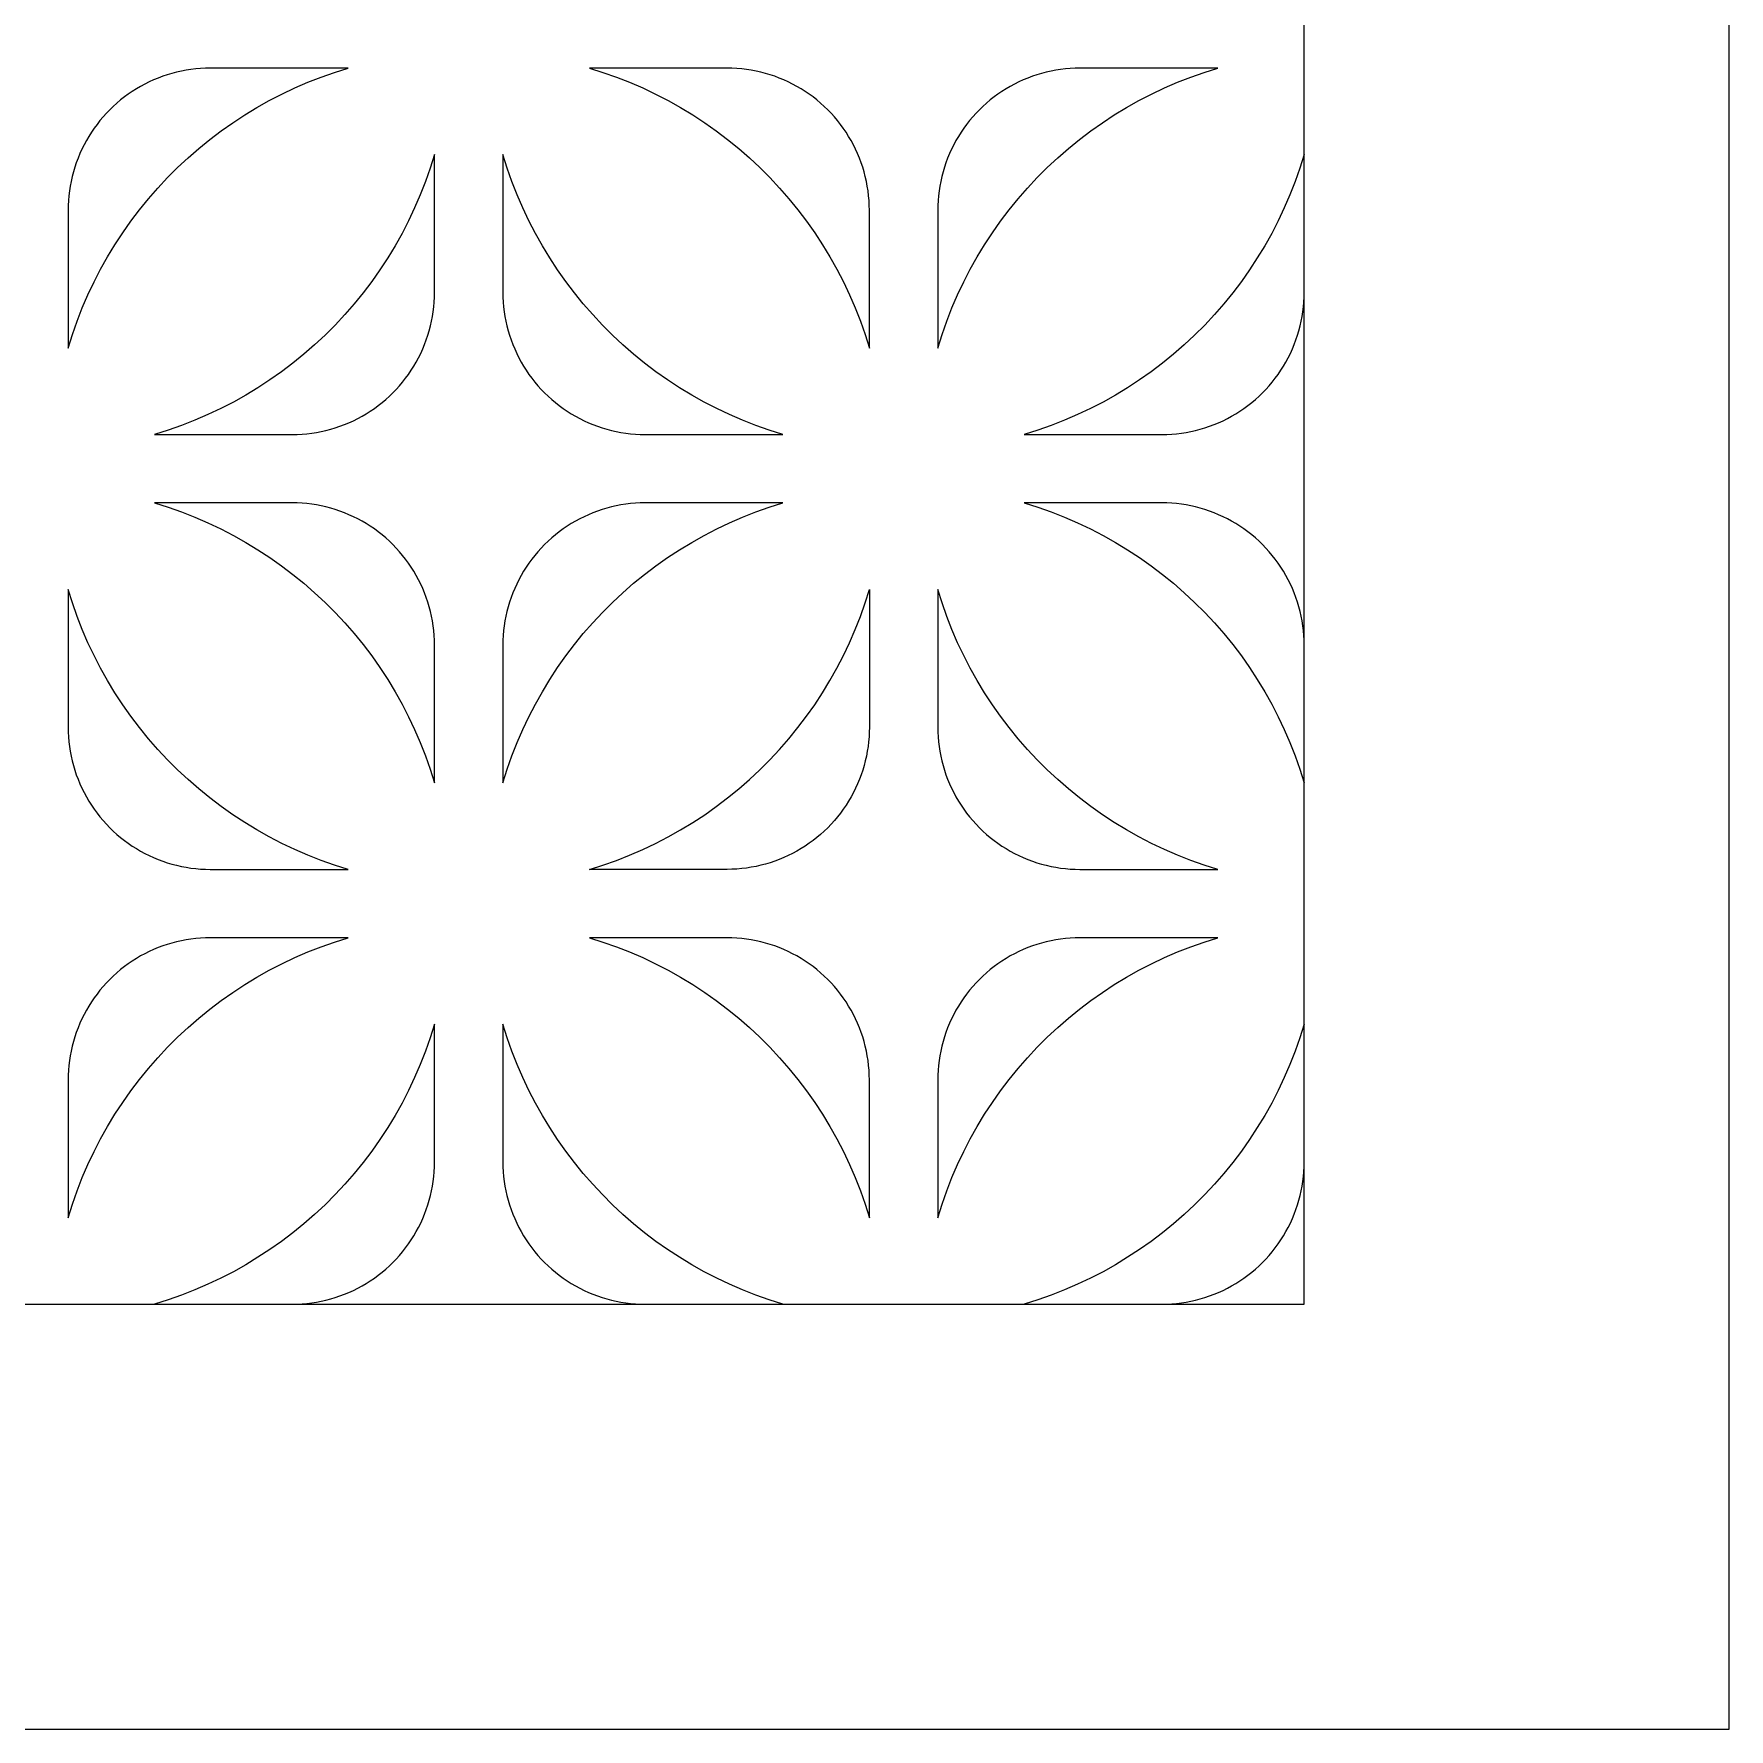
# Model space of a CAD drawing. Header units: millimetres. Extents: x 16455 to 19688, y 4050 to 7284.
# Drawn here: x 18890 to 19688, y 4050 to 4848 of the extents above; entities that cross this region are included whole.
import ezdxf

# ---------------------------------------------------------------- set-up
doc = ezdxf.new("R2010")
doc.units = ezdxf.units.MM
doc.layers.get('0').update_dxf_attribs({"color": 1, "true_color": 0xff0000})

msp = doc.modelspace()

# ---------------------------------------------------------------- linework, layer by layer
for points in [[(16454.58, 4050.49), (19687.77, 4050.49), (19687.77, 7283.68), (16454.58, 7283.68)], [(16654.58, 4250.49), (19487.77, 4250.49), (19487.77, 7083.68), (16654.58, 7083.68)]]:
    msp.add_lwpolyline(points, close=True)
for points in [[(18972.89, 4832.32), (18970.6, 4832.28), (18968.32, 4832.16), (18966.04, 4831.97), (18963.77, 4831.7), (18961.51, 4831.35), (18959.27, 4830.92), (18957.04, 4830.42), (18954.83, 4829.84), (18952.64, 4829.18), (18950.47, 4828.45), (18948.33, 4827.65), (18946.22, 4826.78), (18944.14, 4825.83), (18942.09, 4824.81), (18940.08, 4823.73), (18938.1, 4822.57), (18936.17, 4821.35), (18934.28, 4820.07), (18932.44, 4818.72), (18930.64, 4817.3), (18928.89, 4815.83), (18927.19, 4814.3), (18925.55, 4812.71), (18923.96, 4811.07), (18922.43, 4809.37), (18920.96, 4807.62), (18919.55, 4805.82), (18918.2, 4803.98), (18916.91, 4802.09), (18915.69, 4800.16), (18914.53, 4798.18), (18913.45, 4796.17), (18912.43, 4794.12), (18911.48, 4792.04), (18910.61, 4789.93), (18909.81, 4787.79), (18909.08, 4785.62), (18908.42, 4783.43), (18907.85, 4781.22), (18907.34, 4778.99), (18906.92, 4776.75), (18906.57, 4774.49), (18906.29, 4772.22), (18906.1, 4769.94), (18905.98, 4767.66), (18905.94, 4765.37)], [(18905.94, 4700.55), (18907.96, 4706.93), (18910.19, 4713.25), (18912.64, 4719.48), (18915.3, 4725.63), (18918.17, 4731.68), (18921.24, 4737.63), (18924.52, 4743.47), (18927.99, 4749.2), (18931.66, 4754.8), (18935.52, 4760.28), (18939.57, 4765.62), (18943.79, 4770.81), (18948.19, 4775.86), (18952.76, 4780.76), (18957.5, 4785.5), (18962.4, 4790.07), (18967.45, 4794.47), (18972.64, 4798.69), (18977.98, 4802.74), (18983.46, 4806.6), (18989.06, 4810.27), (18994.79, 4813.74), (19000.63, 4817.02), (19006.58, 4820.09), (19012.63, 4822.96), (19018.78, 4825.62), (19025.01, 4828.07), (19031.33, 4830.3), (19037.72, 4832.32)], [(19037.72, 4832.32), (18972.89, 4832.32)], [(19216.15, 4832.32), (19151.32, 4832.32)], [(19151.32, 4832.32), (19157.71, 4830.3), (19164.03, 4828.07), (19170.26, 4825.62), (19176.41, 4822.96), (19182.46, 4820.09), (19188.41, 4817.02), (19194.25, 4813.74), (19199.98, 4810.27), (19205.58, 4806.6), (19211.06, 4802.74), (19216.4, 4798.69), (19221.59, 4794.47), (19226.64, 4790.07), (19231.54, 4785.5), (19236.28, 4780.76), (19240.85, 4775.86), (19245.25, 4770.81), (19249.47, 4765.62), (19253.52, 4760.28), (19257.38, 4754.8), (19261.05, 4749.2), (19264.52, 4743.47), (19267.8, 4737.63), (19270.87, 4731.68), (19273.74, 4725.63), (19276.4, 4719.48), (19278.85, 4713.25), (19281.08, 4706.93), (19283.1, 4700.55)], [(19283.1, 4765.37), (19283.06, 4767.66), (19282.94, 4769.94), (19282.75, 4772.22), (19282.47, 4774.49), (19282.12, 4776.75), (19281.7, 4778.99), (19281.19, 4781.22), (19280.62, 4783.43), (19279.96, 4785.62), (19279.23, 4787.79), (19278.43, 4789.93), (19277.56, 4792.04), (19276.61, 4794.12), (19275.59, 4796.17), (19274.51, 4798.18), (19273.35, 4800.16), (19272.13, 4802.09), (19270.84, 4803.98), (19269.5, 4805.82), (19268.08, 4807.62), (19266.61, 4809.37), (19265.08, 4811.07), (19263.49, 4812.71), (19261.85, 4814.3), (19260.15, 4815.83), (19258.4, 4817.3), (19256.6, 4818.72), (19254.76, 4820.07), (19252.87, 4821.35), (19250.94, 4822.57), (19248.96, 4823.73), (19246.95, 4824.81), (19244.9, 4825.83), (19242.82, 4826.78), (19240.71, 4827.65), (19238.57, 4828.45), (19236.4, 4829.18), (19234.21, 4829.84), (19232, 4830.42), (19229.77, 4830.92), (19227.53, 4831.35), (19225.27, 4831.7), (19223, 4831.97), (19220.72, 4832.16), (19218.44, 4832.28), (19216.15, 4832.32)], [(19382.23, 4832.32), (19379.94, 4832.28), (19377.66, 4832.16), (19375.38, 4831.97), (19373.11, 4831.7), (19370.85, 4831.35), (19368.61, 4830.92), (19366.38, 4830.42), (19364.17, 4829.84), (19361.98, 4829.18), (19359.81, 4828.45), (19357.67, 4827.65), (19355.56, 4826.78), (19353.47, 4825.83), (19351.43, 4824.81), (19349.42, 4823.73), (19347.44, 4822.57), (19345.51, 4821.35), (19343.62, 4820.07), (19341.78, 4818.72), (19339.98, 4817.3), (19338.23, 4815.83), (19336.53, 4814.3), (19334.89, 4812.71), (19333.3, 4811.07), (19331.77, 4809.37), (19330.3, 4807.62), (19328.88, 4805.82), (19327.53, 4803.98), (19326.25, 4802.09), (19325.03, 4800.16), (19323.87, 4798.18), (19322.79, 4796.17), (19321.77, 4794.12), (19320.82, 4792.04), (19319.95, 4789.93), (19319.15, 4787.79), (19318.42, 4785.62), (19317.76, 4783.43), (19317.18, 4781.22), (19316.68, 4778.99), (19316.25, 4776.75), (19315.9, 4774.49), (19315.63, 4772.22), (19315.44, 4769.94), (19315.32, 4767.66), (19315.28, 4765.37)], [(19315.28, 4700.55), (19317.3, 4706.93), (19319.53, 4713.25), (19321.98, 4719.48), (19324.64, 4725.63), (19327.51, 4731.68), (19330.58, 4737.63), (19333.86, 4743.47), (19337.33, 4749.2), (19341, 4754.8), (19344.86, 4760.28), (19348.91, 4765.62), (19353.13, 4770.81), (19357.53, 4775.86), (19362.1, 4780.76), (19366.84, 4785.5), (19371.74, 4790.07), (19376.79, 4794.47), (19381.98, 4798.69), (19387.32, 4802.74), (19392.8, 4806.6), (19398.4, 4810.27), (19404.13, 4813.74), (19409.97, 4817.02), (19415.92, 4820.09), (19421.97, 4822.96), (19428.12, 4825.62), (19434.35, 4828.07), (19440.67, 4830.3), (19447.05, 4832.32)], [(19447.05, 4832.32), (19382.23, 4832.32)], [(19078.43, 4791.61), (19076.41, 4785.22), (19074.18, 4778.9), (19071.73, 4772.67), (19069.07, 4766.52), (19066.2, 4760.47), (19063.13, 4754.52), (19059.85, 4748.68), (19056.38, 4742.95), (19052.71, 4737.35), (19048.85, 4731.87), (19044.8, 4726.53), (19040.58, 4721.34), (19036.18, 4716.29), (19031.61, 4711.39), (19026.87, 4706.65), (19021.97, 4702.08), (19016.92, 4697.68), (19011.73, 4693.46), (19006.39, 4689.41), (19000.91, 4685.55), (18995.31, 4681.88), (18989.58, 4678.41), (18983.74, 4675.13), (18977.79, 4672.06), (18971.74, 4669.19), (18965.59, 4666.53), (18959.36, 4664.08), (18953.04, 4661.85), (18946.66, 4659.83)], [(19078.43, 4726.78), (19078.43, 4791.61)], [(19242.38, 4659.83), (19236, 4661.85), (19229.68, 4664.08), (19223.45, 4666.53), (19217.3, 4669.19), (19211.25, 4672.06), (19205.3, 4675.13), (19199.46, 4678.41), (19193.73, 4681.88), (19188.13, 4685.55), (19182.65, 4689.41), (19177.31, 4693.46), (19172.12, 4697.68), (19167.07, 4702.08), (19162.17, 4706.65), (19157.43, 4711.39), (19152.86, 4716.29), (19148.46, 4721.34), (19144.24, 4726.53), (19140.19, 4731.87), (19136.33, 4737.35), (19132.66, 4742.95), (19129.19, 4748.68), (19125.91, 4754.52), (19122.84, 4760.47), (19119.97, 4766.52), (19117.31, 4772.67), (19114.86, 4778.9), (19112.63, 4785.22), (19110.61, 4791.61)], [(19110.61, 4791.61), (19110.61, 4726.78)], [(19487.77, 4791.61), (19485.75, 4785.22), (19483.52, 4778.9), (19481.07, 4772.67), (19478.41, 4766.52), (19475.54, 4760.47), (19472.47, 4754.52), (19469.19, 4748.68), (19465.71, 4742.95), (19462.05, 4737.35), (19458.19, 4731.87), (19454.14, 4726.53), (19449.92, 4721.34), (19445.52, 4716.29), (19440.94, 4711.39), (19436.21, 4706.65), (19431.31, 4702.08), (19426.26, 4697.68), (19421.07, 4693.46), (19415.73, 4689.41), (19410.25, 4685.55), (19404.65, 4681.88), (19398.92, 4678.41), (19393.08, 4675.13), (19387.13, 4672.06), (19381.08, 4669.19), (19374.93, 4666.53), (19368.7, 4664.08), (19362.38, 4661.85), (19355.99, 4659.83)], [(19487.77, 4726.78), (19487.77, 4791.61)], [(18905.94, 4765.37), (18905.94, 4700.55)], [(19283.1, 4700.55), (19283.1, 4765.37)], [(19315.28, 4765.37), (19315.28, 4700.55)], [(19011.48, 4659.83), (19013.77, 4659.87), (19016.05, 4659.99), (19018.33, 4660.18), (19020.6, 4660.46), (19022.86, 4660.81), (19025.1, 4661.23), (19027.33, 4661.74), (19029.54, 4662.31), (19031.73, 4662.97), (19033.9, 4663.7), (19036.04, 4664.5), (19038.15, 4665.37), (19040.23, 4666.32), (19042.28, 4667.34), (19044.29, 4668.42), (19046.27, 4669.58), (19048.2, 4670.8), (19050.09, 4672.08), (19051.93, 4673.43), (19053.73, 4674.85), (19055.48, 4676.32), (19057.18, 4677.85), (19058.82, 4679.44), (19060.41, 4681.08), (19061.94, 4682.78), (19063.41, 4684.53), (19064.83, 4686.33), (19066.18, 4688.17), (19067.46, 4690.06), (19068.68, 4691.99), (19069.84, 4693.97), (19070.92, 4695.98), (19071.94, 4698.03), (19072.89, 4700.11), (19073.76, 4702.22), (19074.56, 4704.36), (19075.29, 4706.53), (19075.95, 4708.72), (19076.53, 4710.93), (19077.03, 4713.16), (19077.46, 4715.4), (19077.81, 4717.66), (19078.08, 4719.93), (19078.27, 4722.21), (19078.39, 4724.49), (19078.43, 4726.78)], [(19110.61, 4726.78), (19110.65, 4724.49), (19110.77, 4722.21), (19110.96, 4719.93), (19111.23, 4717.66), (19111.58, 4715.4), (19112.01, 4713.16), (19112.51, 4710.93), (19113.09, 4708.72), (19113.75, 4706.53), (19114.48, 4704.36), (19115.28, 4702.22), (19116.15, 4700.11), (19117.1, 4698.03), (19118.12, 4695.98), (19119.2, 4693.97), (19120.36, 4691.99), (19121.58, 4690.06), (19122.86, 4688.17), (19124.21, 4686.33), (19125.63, 4684.53), (19127.1, 4682.78), (19128.63, 4681.08), (19130.22, 4679.44), (19131.86, 4677.85), (19133.56, 4676.32), (19135.31, 4674.85), (19137.11, 4673.43), (19138.95, 4672.08), (19140.84, 4670.8), (19142.77, 4669.58), (19144.75, 4668.42), (19146.76, 4667.34), (19148.81, 4666.32), (19150.89, 4665.37), (19153, 4664.5), (19155.14, 4663.7), (19157.31, 4662.97), (19159.5, 4662.31), (19161.71, 4661.74), (19163.94, 4661.23), (19166.18, 4660.81), (19168.44, 4660.46), (19170.71, 4660.18), (19172.99, 4659.99), (19175.27, 4659.87), (19177.56, 4659.83)], [(19420.82, 4659.83), (19423.11, 4659.87), (19425.39, 4659.99), (19427.67, 4660.18), (19429.94, 4660.46), (19432.2, 4660.81), (19434.44, 4661.23), (19436.67, 4661.74), (19438.88, 4662.31), (19441.07, 4662.97), (19443.24, 4663.7), (19445.38, 4664.5), (19447.49, 4665.37), (19449.57, 4666.32), (19451.62, 4667.34), (19453.63, 4668.42), (19455.61, 4669.58), (19457.54, 4670.8), (19459.43, 4672.08), (19461.27, 4673.43), (19463.07, 4674.85), (19464.82, 4676.32), (19466.52, 4677.85), (19468.16, 4679.44), (19469.75, 4681.08), (19471.28, 4682.78), (19472.75, 4684.53), (19474.16, 4686.33), (19475.51, 4688.17), (19476.8, 4690.06), (19478.02, 4691.99), (19479.18, 4693.97), (19480.26, 4695.98), (19481.28, 4698.03), (19482.23, 4700.11), (19483.1, 4702.22), (19483.9, 4704.36), (19484.63, 4706.53), (19485.29, 4708.72), (19485.86, 4710.93), (19486.37, 4713.16), (19486.79, 4715.4), (19487.14, 4717.66), (19487.42, 4719.93), (19487.61, 4722.21), (19487.73, 4724.49), (19487.77, 4726.78)], [(18946.66, 4659.83), (19011.48, 4659.83)], [(19177.56, 4659.83), (19242.38, 4659.83)], [(19355.99, 4659.83), (19420.82, 4659.83)], [(19011.48, 4627.65), (18946.66, 4627.65)], [(18946.66, 4627.65), (18953.04, 4625.63), (18959.36, 4623.4), (18965.59, 4620.95), (18971.74, 4618.29), (18977.79, 4615.42), (18983.74, 4612.35), (18989.58, 4609.07), (18995.31, 4605.6), (19000.91, 4601.93), (19006.39, 4598.07), (19011.73, 4594.02), (19016.92, 4589.8), (19021.97, 4585.4), (19026.87, 4580.83), (19031.61, 4576.09), (19036.18, 4571.19), (19040.58, 4566.14), (19044.8, 4560.95), (19048.85, 4555.61), (19052.71, 4550.13), (19056.38, 4544.53), (19059.85, 4538.8), (19063.13, 4532.96), (19066.2, 4527.01), (19069.07, 4520.96), (19071.73, 4514.81), (19074.18, 4508.58), (19076.41, 4502.26), (19078.43, 4495.88)], [(19078.43, 4560.7), (19078.39, 4562.99), (19078.27, 4565.27), (19078.08, 4567.55), (19077.81, 4569.82), (19077.46, 4572.08), (19077.03, 4574.32), (19076.53, 4576.55), (19075.95, 4578.76), (19075.29, 4580.95), (19074.56, 4583.12), (19073.76, 4585.26), (19072.89, 4587.37), (19071.94, 4589.45), (19070.92, 4591.5), (19069.84, 4593.51), (19068.68, 4595.49), (19067.46, 4597.42), (19066.18, 4599.31), (19064.83, 4601.15), (19063.41, 4602.95), (19061.94, 4604.7), (19060.41, 4606.4), (19058.82, 4608.04), (19057.18, 4609.63), (19055.48, 4611.16), (19053.73, 4612.63), (19051.93, 4614.05), (19050.09, 4615.4), (19048.2, 4616.68), (19046.27, 4617.9), (19044.29, 4619.06), (19042.28, 4620.14), (19040.23, 4621.16), (19038.15, 4622.11), (19036.04, 4622.98), (19033.9, 4623.78), (19031.73, 4624.51), (19029.54, 4625.17), (19027.33, 4625.75), (19025.1, 4626.25), (19022.86, 4626.68), (19020.6, 4627.03), (19018.33, 4627.3), (19016.05, 4627.49), (19013.77, 4627.61), (19011.48, 4627.65)], [(19177.56, 4627.65), (19175.27, 4627.61), (19172.99, 4627.49), (19170.71, 4627.3), (19168.44, 4627.03), (19166.18, 4626.68), (19163.94, 4626.25), (19161.71, 4625.75), (19159.5, 4625.17), (19157.31, 4624.51), (19155.14, 4623.78), (19153, 4622.98), (19150.89, 4622.11), (19148.81, 4621.16), (19146.76, 4620.14), (19144.75, 4619.06), (19142.77, 4617.9), (19140.84, 4616.68), (19138.95, 4615.4), (19137.11, 4614.05), (19135.31, 4612.63), (19133.56, 4611.16), (19131.86, 4609.63), (19130.22, 4608.04), (19128.63, 4606.4), (19127.1, 4604.7), (19125.63, 4602.95), (19124.21, 4601.15), (19122.86, 4599.31), (19121.58, 4597.42), (19120.36, 4595.49), (19119.2, 4593.51), (19118.12, 4591.5), (19117.1, 4589.45), (19116.15, 4587.37), (19115.28, 4585.26), (19114.48, 4583.12), (19113.75, 4580.95), (19113.09, 4578.76), (19112.51, 4576.55), (19112.01, 4574.32), (19111.58, 4572.08), (19111.23, 4569.82), (19110.96, 4567.55), (19110.77, 4565.27), (19110.65, 4562.99), (19110.61, 4560.7)], [(19110.61, 4495.88), (19112.63, 4502.26), (19114.86, 4508.58), (19117.31, 4514.81), (19119.97, 4520.96), (19122.84, 4527.01), (19125.91, 4532.96), (19129.19, 4538.8), (19132.66, 4544.53), (19136.33, 4550.13), (19140.19, 4555.61), (19144.24, 4560.95), (19148.46, 4566.14), (19152.86, 4571.19), (19157.43, 4576.09), (19162.17, 4580.83), (19167.07, 4585.4), (19172.12, 4589.8), (19177.31, 4594.02), (19182.65, 4598.07), (19188.13, 4601.93), (19193.73, 4605.6), (19199.46, 4609.07), (19205.3, 4612.35), (19211.25, 4615.42), (19217.3, 4618.29), (19223.45, 4620.95), (19229.68, 4623.4), (19236, 4625.63), (19242.38, 4627.65)], [(19242.38, 4627.65), (19177.56, 4627.65)], [(19420.82, 4627.65), (19355.99, 4627.65)], [(19355.99, 4627.65), (19362.38, 4625.63), (19368.7, 4623.4), (19374.93, 4620.95), (19381.08, 4618.29), (19387.13, 4615.42), (19393.08, 4612.35), (19398.92, 4609.07), (19404.65, 4605.6), (19410.25, 4601.93), (19415.73, 4598.07), (19421.07, 4594.02), (19426.26, 4589.8), (19431.31, 4585.4), (19436.21, 4580.83), (19440.94, 4576.09), (19445.52, 4571.19), (19449.92, 4566.14), (19454.14, 4560.95), (19458.19, 4555.61), (19462.05, 4550.13), (19465.71, 4544.53), (19469.19, 4538.8), (19472.47, 4532.96), (19475.54, 4527.01), (19478.41, 4520.96), (19481.07, 4514.81), (19483.52, 4508.58), (19485.75, 4502.26), (19487.77, 4495.88)], [(19487.77, 4560.7), (19487.73, 4562.99), (19487.61, 4565.27), (19487.42, 4567.55), (19487.14, 4569.82), (19486.79, 4572.08), (19486.37, 4574.32), (19485.86, 4576.55), (19485.29, 4578.76), (19484.63, 4580.95), (19483.9, 4583.12), (19483.1, 4585.26), (19482.23, 4587.37), (19481.28, 4589.45), (19480.26, 4591.5), (19479.18, 4593.51), (19478.02, 4595.49), (19476.8, 4597.42), (19475.51, 4599.31), (19474.16, 4601.15), (19472.75, 4602.95), (19471.28, 4604.7), (19469.75, 4606.4), (19468.16, 4608.04), (19466.52, 4609.63), (19464.82, 4611.16), (19463.07, 4612.63), (19461.27, 4614.05), (19459.43, 4615.4), (19457.54, 4616.68), (19455.61, 4617.9), (19453.63, 4619.06), (19451.62, 4620.14), (19449.57, 4621.16), (19447.49, 4622.11), (19445.38, 4622.98), (19443.24, 4623.78), (19441.07, 4624.51), (19438.88, 4625.17), (19436.67, 4625.75), (19434.44, 4626.25), (19432.2, 4626.68), (19429.94, 4627.03), (19427.67, 4627.3), (19425.39, 4627.49), (19423.11, 4627.61), (19420.82, 4627.65)], [(19037.72, 4455.16), (19031.33, 4457.18), (19025.01, 4459.41), (19018.78, 4461.86), (19012.63, 4464.52), (19006.58, 4467.39), (19000.63, 4470.46), (18994.79, 4473.74), (18989.06, 4477.21), (18983.46, 4480.88), (18977.98, 4484.74), (18972.64, 4488.79), (18967.45, 4493.01), (18962.4, 4497.41), (18957.5, 4501.99), (18952.76, 4506.72), (18948.19, 4511.62), (18943.79, 4516.67), (18939.57, 4521.86), (18935.52, 4527.2), (18931.66, 4532.68), (18927.99, 4538.28), (18924.52, 4544.01), (18921.24, 4549.85), (18918.17, 4555.8), (18915.3, 4561.85), (18912.64, 4568), (18910.19, 4574.23), (18907.96, 4580.55), (18905.94, 4586.94)], [(18905.94, 4586.94), (18905.94, 4522.11)], [(19151.32, 4455.16), (19157.71, 4457.18), (19164.03, 4459.41), (19170.26, 4461.86), (19176.41, 4464.52), (19182.46, 4467.39), (19188.41, 4470.46), (19194.25, 4473.74), (19199.98, 4477.21), (19205.58, 4480.88), (19211.06, 4484.74), (19216.4, 4488.79), (19221.59, 4493.01), (19226.64, 4497.41), (19231.54, 4501.99), (19236.28, 4506.72), (19240.85, 4511.62), (19245.25, 4516.67), (19249.47, 4521.86), (19253.52, 4527.2), (19257.38, 4532.68), (19261.05, 4538.28), (19264.52, 4544.01), (19267.8, 4549.85), (19270.87, 4555.8), (19273.74, 4561.85), (19276.4, 4568), (19278.85, 4574.23), (19281.08, 4580.55), (19283.1, 4586.94)], [(19283.1, 4586.94), (19283.1, 4522.11)], [(19447.05, 4455.16), (19440.67, 4457.18), (19434.35, 4459.41), (19428.12, 4461.86), (19421.97, 4464.52), (19415.92, 4467.39), (19409.97, 4470.46), (19404.13, 4473.74), (19398.4, 4477.21), (19392.8, 4480.88), (19387.32, 4484.74), (19381.98, 4488.79), (19376.79, 4493.01), (19371.74, 4497.41), (19366.84, 4501.99), (19362.1, 4506.72), (19357.53, 4511.62), (19353.13, 4516.67), (19348.91, 4521.86), (19344.86, 4527.2), (19341, 4532.68), (19337.33, 4538.28), (19333.86, 4544.01), (19330.58, 4549.85), (19327.51, 4555.8), (19324.64, 4561.85), (19321.98, 4568), (19319.53, 4574.23), (19317.3, 4580.55), (19315.28, 4586.94)], [(19315.28, 4586.94), (19315.28, 4522.11)], [(19078.43, 4495.88), (19078.43, 4560.7)], [(19110.61, 4560.7), (19110.61, 4495.88)], [(19487.77, 4495.88), (19487.77, 4560.7)], [(18905.94, 4522.11), (18905.98, 4519.82), (18906.1, 4517.54), (18906.29, 4515.26), (18906.57, 4512.99), (18906.92, 4510.73), (18907.34, 4508.49), (18907.85, 4506.26), (18908.42, 4504.05), (18909.08, 4501.86), (18909.81, 4499.69), (18910.61, 4497.55), (18911.48, 4495.44), (18912.43, 4493.36), (18913.45, 4491.31), (18914.53, 4489.3), (18915.69, 4487.32), (18916.91, 4485.39), (18918.2, 4483.5), (18919.55, 4481.66), (18920.96, 4479.86), (18922.43, 4478.11), (18923.96, 4476.41), (18925.55, 4474.77), (18927.19, 4473.18), (18928.89, 4471.65), (18930.64, 4470.18), (18932.44, 4468.77), (18934.28, 4467.42), (18936.17, 4466.13), (18938.1, 4464.91), (18940.08, 4463.75), (18942.09, 4462.67), (18944.14, 4461.65), (18946.22, 4460.7), (18948.33, 4459.83), (18950.47, 4459.03), (18952.64, 4458.3), (18954.83, 4457.64), (18957.04, 4457.07), (18959.27, 4456.56), (18961.51, 4456.14), (18963.77, 4455.79), (18966.04, 4455.51), (18968.32, 4455.32), (18970.6, 4455.2), (18972.89, 4455.16)], [(19283.1, 4522.11), (19283.06, 4519.82), (19282.94, 4517.54), (19282.75, 4515.26), (19282.47, 4512.99), (19282.12, 4510.73), (19281.7, 4508.49), (19281.19, 4506.26), (19280.62, 4504.05), (19279.96, 4501.86), (19279.23, 4499.69), (19278.43, 4497.55), (19277.56, 4495.44), (19276.61, 4493.36), (19275.59, 4491.31), (19274.51, 4489.3), (19273.35, 4487.32), (19272.13, 4485.39), (19270.84, 4483.5), (19269.5, 4481.66), (19268.08, 4479.86), (19266.61, 4478.11), (19265.08, 4476.41), (19263.49, 4474.77), (19261.85, 4473.18), (19260.15, 4471.65), (19258.4, 4470.18), (19256.6, 4468.77), (19254.76, 4467.42), (19252.87, 4466.13), (19250.94, 4464.91), (19248.96, 4463.75), (19246.95, 4462.67), (19244.9, 4461.65), (19242.82, 4460.7), (19240.71, 4459.83), (19238.57, 4459.03), (19236.4, 4458.3), (19234.21, 4457.64), (19232, 4457.07), (19229.77, 4456.56), (19227.53, 4456.14), (19225.27, 4455.79), (19223, 4455.51), (19220.72, 4455.32), (19218.44, 4455.2), (19216.15, 4455.16)], [(19315.28, 4522.11), (19315.32, 4519.82), (19315.44, 4517.54), (19315.63, 4515.26), (19315.9, 4512.99), (19316.25, 4510.73), (19316.68, 4508.49), (19317.18, 4506.26), (19317.76, 4504.05), (19318.42, 4501.86), (19319.15, 4499.69), (19319.95, 4497.55), (19320.82, 4495.44), (19321.77, 4493.36), (19322.79, 4491.31), (19323.87, 4489.3), (19325.03, 4487.32), (19326.25, 4485.39), (19327.53, 4483.5), (19328.88, 4481.66), (19330.3, 4479.86), (19331.77, 4478.11), (19333.3, 4476.41), (19334.89, 4474.77), (19336.53, 4473.18), (19338.23, 4471.65), (19339.98, 4470.18), (19341.78, 4468.77), (19343.62, 4467.42), (19345.51, 4466.13), (19347.44, 4464.91), (19349.42, 4463.75), (19351.43, 4462.67), (19353.47, 4461.65), (19355.56, 4460.7), (19357.67, 4459.83), (19359.81, 4459.03), (19361.98, 4458.3), (19364.17, 4457.64), (19366.38, 4457.07), (19368.61, 4456.56), (19370.85, 4456.14), (19373.11, 4455.79), (19375.38, 4455.51), (19377.66, 4455.32), (19379.94, 4455.2), (19382.23, 4455.16)], [(18972.89, 4455.16), (19037.72, 4455.16)], [(19216.15, 4455.16), (19151.32, 4455.16)], [(19382.23, 4455.16), (19447.05, 4455.16)], [(18972.89, 4422.98), (18970.6, 4422.94), (18968.32, 4422.82), (18966.04, 4422.63), (18963.77, 4422.36), (18961.51, 4422.01), (18959.27, 4421.58), (18957.04, 4421.08), (18954.83, 4420.5), (18952.64, 4419.84), (18950.47, 4419.11), (18948.33, 4418.31), (18946.22, 4417.44), (18944.14, 4416.49), (18942.09, 4415.47), (18940.08, 4414.39), (18938.1, 4413.23), (18936.17, 4412.01), (18934.28, 4410.73), (18932.44, 4409.38), (18930.64, 4407.96), (18928.89, 4406.49), (18927.19, 4404.96), (18925.55, 4403.37), (18923.96, 4401.73), (18922.43, 4400.03), (18920.96, 4398.28), (18919.55, 4396.48), (18918.2, 4394.64), (18916.91, 4392.75), (18915.69, 4390.82), (18914.53, 4388.84), (18913.45, 4386.83), (18912.43, 4384.79), (18911.48, 4382.7), (18910.61, 4380.59), (18909.81, 4378.45), (18909.08, 4376.29), (18908.42, 4374.09), (18907.85, 4371.88), (18907.34, 4369.65), (18906.92, 4367.41), (18906.57, 4365.15), (18906.29, 4362.88), (18906.1, 4360.6), (18905.98, 4358.32), (18905.94, 4356.03)], [(18905.94, 4291.21), (18907.96, 4297.59), (18910.19, 4303.91), (18912.64, 4310.14), (18915.3, 4316.29), (18918.17, 4322.34), (18921.24, 4328.29), (18924.52, 4334.13), (18927.99, 4339.86), (18931.66, 4345.46), (18935.52, 4350.94), (18939.57, 4356.28), (18943.79, 4361.48), (18948.19, 4366.52), (18952.76, 4371.42), (18957.5, 4376.16), (18962.4, 4380.73), (18967.45, 4385.13), (18972.64, 4389.35), (18977.98, 4393.4), (18983.46, 4397.26), (18989.06, 4400.93), (18994.79, 4404.4), (19000.63, 4407.68), (19006.58, 4410.75), (19012.63, 4413.62), (19018.78, 4416.28), (19025.01, 4418.73), (19031.33, 4420.96), (19037.72, 4422.98)], [(19037.72, 4422.98), (18972.89, 4422.98)], [(19216.15, 4422.98), (19151.32, 4422.98)], [(19151.32, 4422.98), (19157.71, 4420.96), (19164.03, 4418.73), (19170.26, 4416.28), (19176.41, 4413.62), (19182.46, 4410.75), (19188.41, 4407.68), (19194.25, 4404.4), (19199.98, 4400.93), (19205.58, 4397.26), (19211.06, 4393.4), (19216.4, 4389.35), (19221.59, 4385.13), (19226.64, 4380.73), (19231.54, 4376.16), (19236.28, 4371.42), (19240.85, 4366.52), (19245.25, 4361.48), (19249.47, 4356.28), (19253.52, 4350.94), (19257.38, 4345.46), (19261.05, 4339.86), (19264.52, 4334.13), (19267.8, 4328.29), (19270.87, 4322.34), (19273.74, 4316.29), (19276.4, 4310.14), (19278.85, 4303.91), (19281.08, 4297.59), (19283.1, 4291.21)], [(19283.1, 4356.03), (19283.06, 4358.32), (19282.94, 4360.6), (19282.75, 4362.88), (19282.47, 4365.15), (19282.12, 4367.41), (19281.7, 4369.65), (19281.19, 4371.88), (19280.62, 4374.09), (19279.96, 4376.29), (19279.23, 4378.45), (19278.43, 4380.59), (19277.56, 4382.7), (19276.61, 4384.79), (19275.59, 4386.83), (19274.51, 4388.84), (19273.35, 4390.82), (19272.13, 4392.75), (19270.84, 4394.64), (19269.5, 4396.48), (19268.08, 4398.28), (19266.61, 4400.03), (19265.08, 4401.73), (19263.49, 4403.37), (19261.85, 4404.96), (19260.15, 4406.49), (19258.4, 4407.96), (19256.6, 4409.38), (19254.76, 4410.73), (19252.87, 4412.01), (19250.94, 4413.23), (19248.96, 4414.39), (19246.95, 4415.47), (19244.9, 4416.49), (19242.82, 4417.44), (19240.71, 4418.31), (19238.57, 4419.11), (19236.4, 4419.84), (19234.21, 4420.5), (19232, 4421.08), (19229.77, 4421.58), (19227.53, 4422.01), (19225.27, 4422.36), (19223, 4422.63), (19220.72, 4422.82), (19218.44, 4422.94), (19216.15, 4422.98)], [(19382.23, 4422.98), (19379.94, 4422.94), (19377.66, 4422.82), (19375.38, 4422.63), (19373.11, 4422.36), (19370.85, 4422.01), (19368.61, 4421.58), (19366.38, 4421.08), (19364.17, 4420.5), (19361.98, 4419.84), (19359.81, 4419.11), (19357.67, 4418.31), (19355.56, 4417.44), (19353.47, 4416.49), (19351.43, 4415.47), (19349.42, 4414.39), (19347.44, 4413.23), (19345.51, 4412.01), (19343.62, 4410.73), (19341.78, 4409.38), (19339.98, 4407.96), (19338.23, 4406.49), (19336.53, 4404.96), (19334.89, 4403.37), (19333.3, 4401.73), (19331.77, 4400.03), (19330.3, 4398.28), (19328.88, 4396.48), (19327.53, 4394.64), (19326.25, 4392.75), (19325.03, 4390.82), (19323.87, 4388.84), (19322.79, 4386.83), (19321.77, 4384.79), (19320.82, 4382.7), (19319.95, 4380.59), (19319.15, 4378.45), (19318.42, 4376.29), (19317.76, 4374.09), (19317.18, 4371.88), (19316.68, 4369.65), (19316.25, 4367.41), (19315.9, 4365.15), (19315.63, 4362.88), (19315.44, 4360.6), (19315.32, 4358.32), (19315.28, 4356.03)], [(19315.28, 4291.21), (19317.3, 4297.59), (19319.53, 4303.91), (19321.98, 4310.14), (19324.64, 4316.29), (19327.51, 4322.34), (19330.58, 4328.29), (19333.86, 4334.13), (19337.33, 4339.86), (19341, 4345.46), (19344.86, 4350.94), (19348.91, 4356.28), (19353.13, 4361.48), (19357.53, 4366.52), (19362.1, 4371.42), (19366.84, 4376.16), (19371.74, 4380.73), (19376.79, 4385.13), (19381.98, 4389.35), (19387.32, 4393.4), (19392.8, 4397.26), (19398.4, 4400.93), (19404.13, 4404.4), (19409.97, 4407.68), (19415.92, 4410.75), (19421.97, 4413.62), (19428.12, 4416.28), (19434.35, 4418.73), (19440.67, 4420.96), (19447.05, 4422.98)], [(19447.05, 4422.98), (19382.23, 4422.98)], [(19078.43, 4382.27), (19076.41, 4375.88), (19074.18, 4369.56), (19071.73, 4363.33), (19069.07, 4357.18), (19066.2, 4351.13), (19063.13, 4345.18), (19059.85, 4339.34), (19056.38, 4333.61), (19052.71, 4328.01), (19048.85, 4322.53), (19044.8, 4317.19), (19040.58, 4312), (19036.18, 4306.95), (19031.61, 4302.05), (19026.87, 4297.32), (19021.97, 4292.74), (19016.92, 4288.34), (19011.73, 4284.12), (19006.39, 4280.07), (19000.91, 4276.21), (18995.31, 4272.55), (18989.58, 4269.07), (18983.74, 4265.79), (18977.79, 4262.72), (18971.74, 4259.85), (18965.59, 4257.19), (18959.36, 4254.74), (18953.04, 4252.51), (18946.66, 4250.49)], [(19078.43, 4317.44), (19078.43, 4382.27)], [(19242.38, 4250.49), (19236, 4252.51), (19229.68, 4254.74), (19223.45, 4257.19), (19217.3, 4259.85), (19211.25, 4262.72), (19205.3, 4265.79), (19199.46, 4269.07), (19193.73, 4272.55), (19188.13, 4276.21), (19182.65, 4280.07), (19177.31, 4284.12), (19172.12, 4288.34), (19167.07, 4292.74), (19162.17, 4297.32), (19157.43, 4302.05), (19152.86, 4306.95), (19148.46, 4312), (19144.24, 4317.19), (19140.19, 4322.53), (19136.33, 4328.01), (19132.66, 4333.61), (19129.19, 4339.34), (19125.91, 4345.18), (19122.84, 4351.13), (19119.97, 4357.18), (19117.31, 4363.33), (19114.86, 4369.56), (19112.63, 4375.88), (19110.61, 4382.27)], [(19110.61, 4382.27), (19110.61, 4317.44)], [(19487.77, 4382.27), (19485.75, 4375.88), (19483.52, 4369.56), (19481.07, 4363.33), (19478.41, 4357.18), (19475.54, 4351.13), (19472.47, 4345.18), (19469.19, 4339.34), (19465.71, 4333.61), (19462.05, 4328.01), (19458.19, 4322.53), (19454.14, 4317.19), (19449.92, 4312), (19445.52, 4306.95), (19440.94, 4302.05), (19436.21, 4297.32), (19431.31, 4292.74), (19426.26, 4288.34), (19421.07, 4284.12), (19415.73, 4280.07), (19410.25, 4276.21), (19404.65, 4272.55), (19398.92, 4269.07), (19393.08, 4265.79), (19387.13, 4262.72), (19381.08, 4259.85), (19374.93, 4257.19), (19368.7, 4254.74), (19362.38, 4252.51), (19355.99, 4250.49)], [(19487.77, 4317.44), (19487.77, 4382.27)], [(18905.94, 4356.03), (18905.94, 4291.21)], [(19283.1, 4291.21), (19283.1, 4356.03)], [(19315.28, 4356.03), (19315.28, 4291.21)], [(19011.48, 4250.49), (19013.77, 4250.53), (19016.05, 4250.65), (19018.33, 4250.84), (19020.6, 4251.12), (19022.86, 4251.47), (19025.1, 4251.89), (19027.33, 4252.4), (19029.54, 4252.98), (19031.73, 4253.63), (19033.9, 4254.36), (19036.04, 4255.16), (19038.15, 4256.04), (19040.23, 4256.98), (19042.28, 4258), (19044.29, 4259.08), (19046.27, 4260.24), (19048.2, 4261.46), (19050.09, 4262.75), (19051.93, 4264.1), (19053.73, 4265.51), (19055.48, 4266.98), (19057.18, 4268.51), (19058.82, 4270.1), (19060.41, 4271.74), (19061.94, 4273.44), (19063.41, 4275.19), (19064.83, 4276.99), (19066.18, 4278.83), (19067.46, 4280.72), (19068.68, 4282.65), (19069.84, 4284.63), (19070.92, 4286.64), (19071.94, 4288.69), (19072.89, 4290.77), (19073.76, 4292.88), (19074.56, 4295.02), (19075.29, 4297.19), (19075.95, 4299.38), (19076.53, 4301.59), (19077.03, 4303.82), (19077.46, 4306.06), (19077.81, 4308.32), (19078.08, 4310.59), (19078.27, 4312.87), (19078.39, 4315.15), (19078.43, 4317.44)], [(19110.61, 4317.44), (19110.65, 4315.15), (19110.77, 4312.87), (19110.96, 4310.59), (19111.23, 4308.32), (19111.58, 4306.06), (19112.01, 4303.82), (19112.51, 4301.59), (19113.09, 4299.38), (19113.75, 4297.19), (19114.48, 4295.02), (19115.28, 4292.88), (19116.15, 4290.77), (19117.1, 4288.69), (19118.12, 4286.64), (19119.2, 4284.63), (19120.36, 4282.65), (19121.58, 4280.72), (19122.86, 4278.83), (19124.21, 4276.99), (19125.63, 4275.19), (19127.1, 4273.44), (19128.63, 4271.74), (19130.22, 4270.1), (19131.86, 4268.51), (19133.56, 4266.98), (19135.31, 4265.51), (19137.11, 4264.1), (19138.95, 4262.75), (19140.84, 4261.46), (19142.77, 4260.24), (19144.75, 4259.08), (19146.76, 4258), (19148.81, 4256.98), (19150.89, 4256.04), (19153, 4255.16), (19155.14, 4254.36), (19157.31, 4253.63), (19159.5, 4252.98), (19161.71, 4252.4), (19163.94, 4251.89), (19166.18, 4251.47), (19168.44, 4251.12), (19170.71, 4250.84), (19172.99, 4250.65), (19175.27, 4250.53), (19177.56, 4250.49)], [(19420.82, 4250.49), (19423.11, 4250.53), (19425.39, 4250.65), (19427.67, 4250.84), (19429.94, 4251.12), (19432.2, 4251.47), (19434.44, 4251.89), (19436.67, 4252.4), (19438.88, 4252.98), (19441.07, 4253.63), (19443.24, 4254.36), (19445.38, 4255.16), (19447.49, 4256.04), (19449.57, 4256.98), (19451.62, 4258), (19453.63, 4259.08), (19455.61, 4260.24), (19457.54, 4261.46), (19459.43, 4262.75), (19461.27, 4264.1), (19463.07, 4265.51), (19464.82, 4266.98), (19466.52, 4268.51), (19468.16, 4270.1), (19469.75, 4271.74), (19471.28, 4273.44), (19472.75, 4275.19), (19474.16, 4276.99), (19475.51, 4278.83), (19476.8, 4280.72), (19478.02, 4282.65), (19479.18, 4284.63), (19480.26, 4286.64), (19481.28, 4288.69), (19482.23, 4290.77), (19483.1, 4292.88), (19483.9, 4295.02), (19484.63, 4297.19), (19485.29, 4299.38), (19485.86, 4301.59), (19486.37, 4303.82), (19486.79, 4306.06), (19487.14, 4308.32), (19487.42, 4310.59), (19487.61, 4312.87), (19487.73, 4315.15), (19487.77, 4317.44)], [(18946.66, 4250.49), (19011.48, 4250.49)], [(19177.56, 4250.49), (19242.38, 4250.49)], [(19355.99, 4250.49), (19420.82, 4250.49)]]:
    msp.add_lwpolyline(points)

doc.saveas('drawing.dxf')
